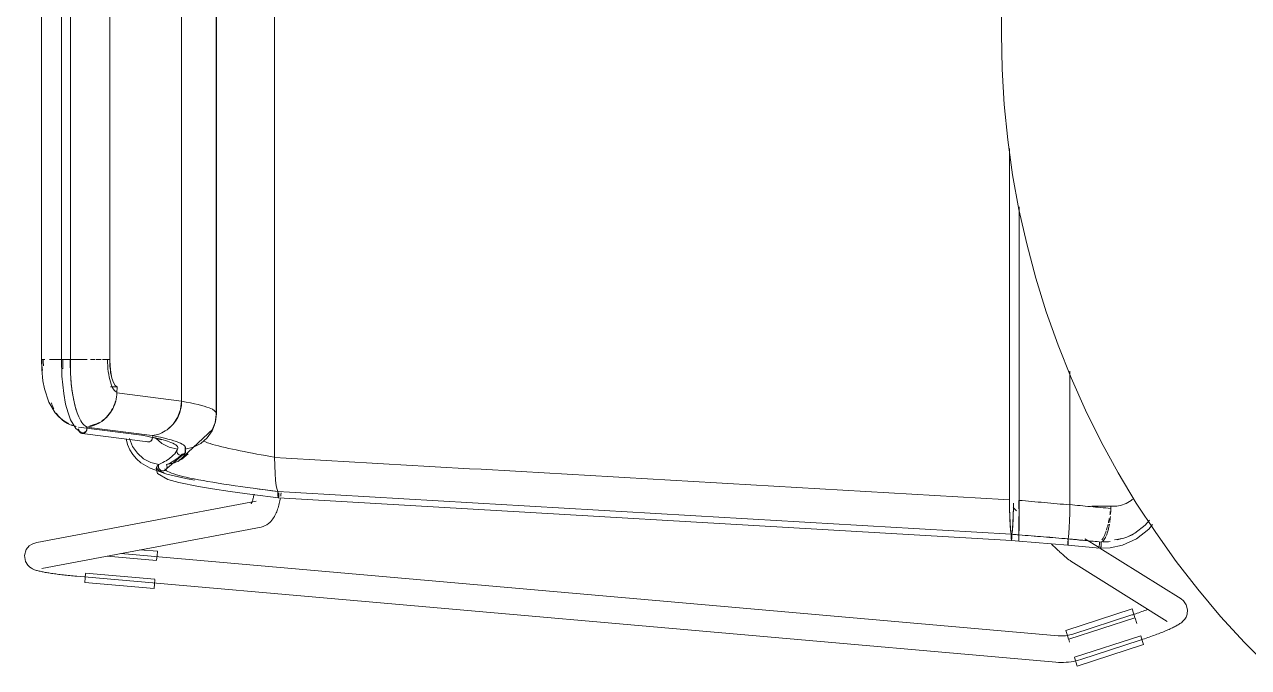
# Model space of a CAD drawing. Header units: millimetres. Extents: x 155927 to 326028, y -36033 to 97293.
# Drawn here: x 166238 to 166792, y 12018 to 12309 of the extents above; entities that cross this region are included whole.
import ezdxf

# ---------------------------------------------------------------- set-up
doc = ezdxf.new("R2010")
doc.units = ezdxf.units.MM
doc.header["$MEASUREMENT"] = 0
doc.layers.add('I-FURN', color=8, linetype='CONTINUOUS', lineweight=9)

msp = doc.modelspace()

# ---------------------------------------------------------------- linework, layer by layer
at = {"layer": 'I-FURN'}
for p, q in [((166351.35, 12496.86), (166351.35, 12113.46)), ((166351.35, 12113.38), (166351.35, 12496.86)), ((166324.85, 12477.55), (166324.85, 12132.77)), ((166324.85, 12132.77), (166324.85, 12477.55)), ((166309.25, 12471.51), (166309.25, 12138.8)), ((166309.25, 12138.8), (166309.25, 12471.51)), ((166245.88, 12452.58), (166245.88, 12157.73)), ((166254.92, 12452.58), (166254.92, 12157.73)), ((166258.88, 12157.73), (166258.88, 12452.58)), ((166276.72, 12452.58), (166276.72, 12157.73)), ((166276.78, 12157.73), (166276.78, 12452.58)), ((166325, 12133.3), (166325, 12438.1)), ((166680.48, 12313.79), (166680.38, 12305.16)), ((166680.38, 12305.16), (166680.7, 12289.16)), ((166680.7, 12289.16), (166681.66, 12273.19)), ((166681.66, 12273.19), (166683.26, 12257.27)), ((166683.26, 12257.27), (166685.49, 12241.43)), ((166684.08, 12253.3), (166684.08, 12094.21)), ((166684.08, 12094.21), (166684.08, 12253.3)), ((166685.49, 12241.43), (166688.36, 12225.69)), ((166688.36, 12225.69), (166691.85, 12210.08)), ((166688.4, 12226.94), (166688.4, 12093.94)), ((166688.4, 12093.94), (166688.4, 12226.94)), ((166691.85, 12210.08), (166695.96, 12194.62)), ((166695.96, 12194.62), (166700.69, 12179.33)), ((166700.69, 12179.33), (166706.03, 12164.25)), ((166706.03, 12164.25), (166711.96, 12149.39)), ((166245.88, 12157.73), (166246.05, 12157.73)), ((166245.96, 12153.21), (166245.88, 12157.73)), ((166247.37, 12157.73), (166245.9, 12157.73)), ((166251.98, 12157.73), (166249.4, 12157.73)), ((166252.13, 12157.73), (166255.16, 12157.73)), ((166255.16, 12157.73), (166252.15, 12157.73)), ((166258.87, 12157.73), (166254.92, 12157.73)), ((166255.06, 12150.17), (166254.92, 12157.73)), ((166254.92, 12157.73), (166254.99, 12157.73)), ((166254.99, 12157.73), (166255.18, 12157.73)), ((166255.18, 12157.73), (166255.49, 12157.73)), ((166255.49, 12157.73), (166255.88, 12157.73)), ((166255.88, 12157.73), (166256.33, 12157.73)), ((166256.33, 12157.73), (166256.82, 12157.73)), ((166256.82, 12157.73), (166257.32, 12157.73)), ((166257.32, 12157.73), (166257.8, 12157.73)), ((166257.8, 12157.73), (166258.21, 12157.73)), ((166258.21, 12157.73), (166258.54, 12157.73)), ((166258.54, 12157.73), (166258.77, 12157.73)), ((166258.77, 12157.73), (166258.87, 12157.73)), ((166258.85, 12157.73), (166262.66, 12157.73)), ((166262.66, 12157.73), (166258.85, 12157.73)), ((166258.88, 12157.73), (166258.96, 12151.32)), ((166266.41, 12157.73), (166262.86, 12157.73)), ((166269.88, 12157.73), (166268.04, 12157.73)), ((166272.87, 12157.73), (166270.4, 12157.73)), ((166275.63, 12157.73), (166273.45, 12157.73)), ((166275.57, 12157.73), (166275.65, 12157.73)), ((166276.89, 12154.69), (166276.78, 12157.73)), ((166277.21, 12151.84), (166276.89, 12154.69)), ((166246.48, 12148), (166245.96, 12153.21)), ((166247.13, 12144.51), (166246.48, 12148)), ((166255.86, 12142.28), (166255.06, 12150.17)), ((166258.96, 12151.32), (166259.44, 12145.33)), ((166277.72, 12149.35), (166277.21, 12151.84)), ((166278.39, 12147.37), (166277.72, 12149.35)), ((166711.36, 12092), (166711.36, 12152.49)), ((166711.36, 12152.49), (166711.36, 12092)), ((166711.96, 12149.39), (166718.48, 12134.78)), ((166249.15, 12138.36), (166247.13, 12144.51)), ((166256.73, 12137.57), (166255.86, 12142.28)), ((166259.44, 12145.33), (166260.27, 12139.9)), ((166277.03, 12145.38), (166280.04, 12145.38)), ((166277.03, 12145.38), (166280.02, 12145.38)), ((166279.18, 12146.02), (166278.39, 12147.37)), ((166280.04, 12145.38), (166279.18, 12146.02)), ((166279.97, 12142.66), (166280.04, 12145.38)), ((166309.25, 12138.8), (166279.97, 12142.66)), ((166252.02, 12133.64), (166249.15, 12138.36)), ((166257.81, 12133.53), (166256.73, 12137.57)), ((166260.27, 12139.9), (166261.08, 12136.4)), ((166308.77, 12135.03), (166309.25, 12138.8)), ((166253.86, 12131.66), (166252.02, 12133.64)), ((166255.93, 12129.99), (166253.86, 12131.66)), ((166259, 12130.36), (166257.81, 12133.53)), ((166261.08, 12136.4), (166261.95, 12133.57)), ((166261.95, 12133.57), (166262.14, 12133.06)), ((166305.37, 12128.37), (166307.45, 12131.49)), ((166307.45, 12131.49), (166308.77, 12135.03)), ((166324.84, 12132.77), (166324.37, 12128.98)), ((166324.37, 12128.97), (166324.85, 12132.77)), ((166324.56, 12129.55), (166325, 12133.3)), ((166718.48, 12134.78), (166725.59, 12120.45)), ((166258.19, 12128.66), (166255.93, 12129.99)), ((166261.3, 12126.53), (166259, 12130.36)), ((166263.69, 12124.64), (166261.3, 12126.53)), ((166292.32, 12123.27), (166262.63, 12127.12)), ((166268.6, 12126.35), (166263.82, 12126.97)), ((166295.87, 12123.25), (166266.17, 12127.1)), ((166302.63, 12125.88), (166305.37, 12128.37)), ((166307.73, 12111.59), (166323.43, 12126.19)), ((166322.83, 12125.09), (166324.56, 12129.55)), ((166324.37, 12128.98), (166323, 12125.41)), ((166323.01, 12125.4), (166324.37, 12128.97)), ((166323.43, 12126.19), (166324.13, 12128.11)), ((166293.96, 12120.42), (166264.19, 12124.28)), ((166284.11, 12121.74), (166284.77, 12119.23)), ((166285.63, 12121.88), (166287.03, 12118.36)), ((166297.83, 12122.02), (166291.54, 12123.4)), ((166293.29, 12120.66), (166293.73, 12120.48)), ((166293.73, 12120.48), (166294.2, 12120.41)), ((166294.2, 12120.41), (166294.67, 12120.48)), ((166294.67, 12120.48), (166295.11, 12120.67)), ((166295.11, 12120.67), (166295.49, 12120.96)), ((166295.49, 12120.96), (166295.79, 12121.34)), ((166295.79, 12121.34), (166295.98, 12121.8)), ((166295.98, 12121.8), (166296.06, 12122.29)), ((166296.06, 12122.29), (166296.03, 12122.78)), ((166297.36, 12122.27), (166300.24, 12119.76)), ((166300.27, 12121.27), (166297.83, 12122.02)), ((166320.83, 12122.27), (166317.96, 12119.76)), ((166317.96, 12119.76), (166320.84, 12122.27)), ((166323, 12125.41), (166320.83, 12122.27)), ((166320.84, 12122.27), (166323.01, 12125.4)), ((166725.59, 12120.45), (166733.26, 12106.41)), ((166284.77, 12119.23), (166285.8, 12116.86)), ((166285.8, 12116.86), (166287.18, 12114.67)), ((166287.03, 12118.36), (166289.2, 12115.28)), ((166287.18, 12114.67), (166288.86, 12112.69)), ((166289.2, 12115.28), (166292.03, 12112.8)), ((166300.24, 12119.76), (166303.63, 12118.01)), ((166301.54, 12107.48), (166310.95, 12115.6)), ((166303.63, 12118.01), (166307.35, 12117.11)), ((166307.06, 12116.44), (166307.24, 12116.87)), ((166307.15, 12116.15), (166307.19, 12116.65)), ((166307.19, 12116.64), (166307.15, 12116.15)), ((166307.23, 12115.66), (166307.15, 12116.15)), ((166307.15, 12116.15), (166307.23, 12115.65)), ((166307.19, 12116.65), (166307.35, 12117.12)), ((166307.35, 12117.11), (166307.19, 12116.64)), ((166307.43, 12115.21), (166307.23, 12115.66)), ((166307.23, 12115.65), (166307.43, 12115.2)), ((166307.75, 12114.82), (166307.43, 12115.21)), ((166307.43, 12115.2), (166307.75, 12114.82)), ((166308.15, 12114.53), (166307.75, 12114.82)), ((166307.75, 12114.82), (166308.15, 12114.53)), ((166308.61, 12114.34), (166308.15, 12114.53)), ((166308.15, 12114.53), (166308.61, 12114.34)), ((166312.24, 12114.93), (166309.4, 12112.54)), ((166309.4, 12112.53), (166312.24, 12114.93)), ((166310.05, 12114.53), (166309.59, 12114.34)), ((166309.59, 12114.34), (166310.05, 12114.53)), ((166310.45, 12114.82), (166310.05, 12114.53)), ((166310.05, 12114.53), (166310.46, 12114.82)), ((166310.77, 12115.21), (166310.45, 12114.82)), ((166310.46, 12114.82), (166310.77, 12115.2)), ((166310.97, 12115.66), (166310.77, 12115.21)), ((166310.77, 12115.2), (166310.97, 12115.65)), ((166310.82, 12115.3), (166310.87, 12118.18)), ((166310.85, 12117.11), (166314.57, 12118.01)), ((166310.85, 12117.12), (166311.01, 12116.65)), ((166311.02, 12116.64), (166310.85, 12117.11)), ((166311.05, 12116.15), (166310.97, 12115.66)), ((166310.97, 12115.65), (166311.05, 12116.15)), ((166311.01, 12116.65), (166311.05, 12116.15)), ((166311.05, 12116.15), (166311.02, 12116.64)), ((166317.96, 12119.76), (166314.57, 12118.01)), ((166314.57, 12118.01), (166317.96, 12119.76)), ((166288.86, 12112.69), (166290.82, 12110.95)), ((166290.82, 12110.95), (166294.94, 12108.45)), ((166292.03, 12112.8), (166295.35, 12111.06)), ((166295.35, 12111.06), (166298.98, 12110.16)), ((166297.76, 12108.33), (166298.06, 12109.25)), ((166298.77, 12109.19), (166298.82, 12109.69)), ((166298.81, 12109.68), (166298.77, 12109.19)), ((166298.85, 12108.69), (166298.77, 12109.19)), ((166298.77, 12109.19), (166298.85, 12108.69)), ((166298.98, 12110.16), (166298.81, 12109.68)), ((166298.82, 12109.69), (166298.98, 12110.16)), ((166306.08, 12110.9), (166302.46, 12110.1)), ((166302.46, 12110.1), (166302.61, 12109.63)), ((166302.47, 12110.1), (166306.08, 12110.89)), ((166302.62, 12109.63), (166302.47, 12110.1)), ((166302.64, 12109.13), (166302.55, 12108.64)), ((166302.56, 12108.64), (166302.65, 12109.13)), ((166302.61, 12109.63), (166302.64, 12109.13)), ((166302.65, 12109.13), (166302.62, 12109.63)), ((166309.4, 12112.54), (166306.08, 12110.9)), ((166306.08, 12110.89), (166309.4, 12112.53)), ((166309.1, 12114.28), (166308.61, 12114.34)), ((166308.61, 12114.34), (166309.1, 12114.27)), ((166309.59, 12114.34), (166309.1, 12114.28)), ((166309.1, 12114.27), (166309.59, 12114.34)), ((166351.35, 12113.46), (166351.4, 12109.69)), ((166351.41, 12109.69), (166351.35, 12113.38)), ((166351.4, 12109.69), (166351.56, 12106.15)), ((166351.56, 12106.15), (166351.41, 12109.63)), ((166294.94, 12108.45), (166302.56, 12105.77)), ((166298.29, 12106.15), (166297.76, 12108.33)), ((166302.93, 12103.38), (166298.29, 12106.15)), ((166299.04, 12108.24), (166298.85, 12108.69)), ((166298.85, 12108.69), (166299.04, 12108.24)), ((166299.35, 12107.85), (166299.04, 12108.24)), ((166299.04, 12108.24), (166299.35, 12107.85)), ((166299.74, 12107.55), (166299.35, 12107.85)), ((166299.35, 12107.85), (166299.74, 12107.55)), ((166300.2, 12107.36), (166299.74, 12107.55)), ((166299.74, 12107.55), (166300.2, 12107.35)), ((166300.68, 12107.28), (166300.2, 12107.36)), ((166300.2, 12107.35), (166300.68, 12107.28)), ((166301.17, 12107.34), (166300.68, 12107.28)), ((166300.68, 12107.28), (166301.17, 12107.34)), ((166301.63, 12107.52), (166301.17, 12107.34)), ((166301.17, 12107.34), (166301.63, 12107.52)), ((166301.81, 12107.63), (166301.59, 12107.5)), ((166302.03, 12107.81), (166301.63, 12107.52)), ((166301.63, 12107.52), (166302.03, 12107.81)), ((166302.35, 12108.19), (166302.03, 12107.81)), ((166302.03, 12107.81), (166302.35, 12108.19)), ((166302.55, 12108.64), (166302.35, 12108.19)), ((166302.35, 12108.19), (166302.56, 12108.64)), ((166302.56, 12105.77), (166311.08, 12103.88)), ((166311.08, 12103.88), (166315.15, 12103.15)), ((166351.56, 12106.15), (166351.8, 12103.05)), ((166351.8, 12103.05), (166351.56, 12106.11)), ((166733.26, 12106.41), (166741.48, 12092.68)), ((166307.92, 12101.97), (166302.93, 12103.38)), ((166316.94, 12100.17), (166307.92, 12101.97)), ((166323.26, 12099.13), (166316.94, 12100.17)), ((166331.28, 12097.95), (166323.26, 12099.13)), ((166341.21, 12096.6), (166331.28, 12097.95)), ((166351.8, 12103.05), (166352.11, 12100.56)), ((166352.11, 12100.56), (166351.8, 12103.02)), ((166352.11, 12100.56), (166352.48, 12098.81)), ((166352.48, 12098.81), (166352.11, 12100.55)), ((166352.88, 12097.91), (166352.48, 12098.81)), ((166352.48, 12098.81), (166352.88, 12097.91)), ((166352.88, 12097.91), (166352.86, 12097.44)), ((166352.86, 12097.44), (166352.88, 12097.91)), ((166342.98, 12093.64), (166243.69, 12074.83)), ((166340.75, 12092.42), (166340.77, 12092.44)), ((166340.77, 12092.44), (166340.81, 12092.52)), ((166340.81, 12092.52), (166340.86, 12092.6)), ((166340.86, 12092.6), (166340.93, 12092.76)), ((166340.93, 12092.76), (166341.02, 12092.95)), ((166341.02, 12092.95), (166341.12, 12093.18)), ((166341.12, 12093.18), (166341.22, 12093.45)), ((166353.06, 12095.04), (166341.21, 12096.6)), ((166341.22, 12093.45), (166341.32, 12093.76)), ((166341.32, 12093.76), (166341.43, 12094.09)), ((166341.43, 12094.09), (166341.54, 12094.46)), ((166341.54, 12094.46), (166341.65, 12094.85)), ((166341.65, 12094.85), (166341.75, 12095.27)), ((166341.75, 12095.27), (166341.86, 12095.72)), ((166341.86, 12095.72), (166341.96, 12096.19)), ((166341.96, 12096.19), (166342.06, 12096.68)), ((166352.86, 12097.44), (166352.85, 12096.94)), ((166352.85, 12096.94), (166352.86, 12097.44)), ((166352.85, 12096.94), (166352.86, 12096.45)), ((166352.86, 12096.44), (166352.85, 12096.94)), ((166352.86, 12096.45), (166352.88, 12095.99)), ((166352.88, 12095.99), (166352.86, 12096.44)), ((166352.88, 12095.99), (166352.92, 12095.61)), ((166352.92, 12095.6), (166352.88, 12095.99)), ((166352.92, 12095.61), (166352.96, 12095.31)), ((166352.96, 12095.3), (166352.92, 12095.6)), ((166352.96, 12095.31), (166353.01, 12095.12)), ((166353.01, 12095.11), (166352.96, 12095.3)), ((166353.01, 12095.12), (166353.06, 12095.04)), ((166353.06, 12095.04), (166353.01, 12095.11)), ((166353.06, 12095.04), (166353.12, 12095.11)), ((166353.12, 12095.1), (166353.06, 12095.04)), ((166353.06, 12095.04), (166684.97, 12075.75)), ((166353.12, 12095.11), (166353.17, 12095.29)), ((166353.17, 12095.29), (166353.12, 12095.1)), ((166353.17, 12095.29), (166353.21, 12095.58)), ((166353.21, 12095.58), (166353.17, 12095.29)), ((166353.21, 12095.58), (166353.25, 12095.96)), ((166353.25, 12095.96), (166353.21, 12095.58)), ((166353.25, 12095.96), (166353.27, 12096.41)), ((166353.27, 12096.41), (166353.25, 12095.96)), ((166353.25, 12091.8), (166353.42, 12092.45)), ((166353.27, 12096.41), (166353.28, 12096.9)), ((166353.28, 12096.9), (166353.27, 12096.41)), ((166353.28, 12096.9), (166353.28, 12097.4)), ((166353.28, 12097.4), (166353.28, 12096.9)), ((166353.42, 12092.45), (166353.57, 12093.1)), ((166353.57, 12093.1), (166353.71, 12093.77)), ((166353.71, 12093.77), (166353.85, 12094.45)), ((166353.85, 12094.45), (166353.97, 12095.15)), ((166354.09, 12095.85), (166354.2, 12096.56)), ((166354.2, 12096.56), (166354.3, 12097.29)), ((166684.08, 12094.21), (166684.11, 12090.42)), ((166685.84, 12090.41), (166685.86, 12092.67)), ((166688.27, 12090.15), (166688.27, 12093.93)), ((166688.27, 12093.93), (166688.27, 12090.15)), ((166688.4, 12093.94), (166688.39, 12090.16)), ((166688.39, 12090.15), (166688.4, 12093.94)), ((166741.48, 12092.68), (166750.25, 12079.3)), ((166351.23, 12086.56), (166351.52, 12087.1)), ((166351.52, 12087.1), (166351.79, 12087.65)), ((166351.79, 12087.65), (166352.04, 12088.21)), ((166352.04, 12088.21), (166352.28, 12088.78)), ((166352.28, 12088.78), (166352.5, 12089.36)), ((166352.5, 12089.36), (166352.71, 12089.95)), ((166352.71, 12089.95), (166352.9, 12090.56)), ((166352.9, 12090.56), (166353.08, 12091.17)), ((166353.08, 12091.17), (166353.25, 12091.8)), ((166684.11, 12090.42), (166684.18, 12086.86)), ((166684.18, 12086.86), (166684.31, 12083.73)), ((166685.64, 12083.74), (166685.76, 12086.86)), ((166685.72, 12090.72), (166687.25, 12089.24)), ((166685.76, 12086.86), (166685.84, 12090.41)), ((166688.39, 12090.15), (166688.39, 12086.59)), ((166688.39, 12086.59), (166688.39, 12090.15)), ((166711.34, 12088.14), (166711.26, 12084.7)), ((166711.26, 12084.7), (166711.34, 12088.14)), ((166711.34, 12088.24), (166711.36, 12092)), ((166711.36, 12091.88), (166711.34, 12088.24)), ((166721.41, 12091.29), (166731.16, 12091.29)), ((166729.92, 12091.35), (166729.92, 12090.3)), ((166245.93, 12063.04), (166345.22, 12081.85)), ((166345.22, 12081.85), (166346.2, 12082.11)), ((166346.2, 12082.11), (166347.1, 12082.47)), ((166347.1, 12082.47), (166347.89, 12082.91)), ((166347.89, 12082.91), (166348.58, 12083.39)), ((166348.58, 12083.39), (166349.17, 12083.9)), ((166349.17, 12083.9), (166349.69, 12084.42)), ((166349.69, 12084.42), (166350.15, 12084.95)), ((166350.15, 12084.95), (166350.55, 12085.49)), ((166350.55, 12085.49), (166350.91, 12086.02)), ((166350.91, 12086.02), (166351.23, 12086.56)), ((166684.31, 12083.73), (166684.47, 12081.23)), ((166684.47, 12081.23), (166684.66, 12079.48)), ((166685.28, 12079.5), (166685.48, 12081.25)), ((166685.48, 12081.25), (166685.64, 12083.74)), ((166688.29, 12083.47), (166688.28, 12086.6)), ((166688.28, 12086.59), (166688.29, 12083.47)), ((166688.3, 12080.97), (166688.29, 12083.47)), ((166688.29, 12083.47), (166688.3, 12080.97)), ((166688.38, 12083.45), (166688.37, 12080.95)), ((166688.37, 12080.95), (166688.38, 12083.45)), ((166688.39, 12086.59), (166688.38, 12083.46)), ((166688.38, 12083.45), (166688.39, 12086.59)), ((166711, 12079.13), (166711.15, 12081.61)), ((166711.15, 12081.56), (166711, 12079.12)), ((166711.15, 12081.61), (166711.26, 12084.7)), ((166711.26, 12084.64), (166711.15, 12081.6)), ((166745.42, 12082.62), (166740.85, 12079.13)), ((166747.42, 12085.01), (166745.42, 12082.62)), ((166748.77, 12082.99), (166747.08, 12080.89)), ((166684.66, 12079.48), (166684.87, 12078.59)), ((166684.87, 12078.59), (166684.86, 12078.12)), ((166684.86, 12078.12), (166684.86, 12077.62)), ((166684.86, 12077.62), (166684.87, 12077.13)), ((166684.87, 12077.13), (166684.88, 12076.68)), ((166684.88, 12076.68), (166684.9, 12076.3)), ((166684.9, 12076.3), (166684.92, 12076.01)), ((166684.92, 12076.01), (166684.95, 12075.82)), ((166684.95, 12075.82), (166684.97, 12075.75)), ((166684.97, 12075.75), (166685, 12075.82)), ((166688.33, 12075.48), (166684.97, 12075.75)), ((166685, 12075.82), (166685.03, 12076.01)), ((166685.03, 12076.01), (166685.05, 12076.3)), ((166685.05, 12076.3), (166685.07, 12076.69)), ((166685.07, 12078.59), (166685.28, 12079.5)), ((166685.08, 12078.13), (166685.07, 12078.59)), ((166685.07, 12076.69), (166685.08, 12077.14)), ((166685.08, 12077.63), (166685.08, 12078.13)), ((166685.08, 12077.14), (166685.08, 12077.63)), ((166688.31, 12079.22), (166688.3, 12080.97)), ((166688.3, 12080.97), (166688.31, 12079.22)), ((166688.32, 12077.85), (166688.33, 12078.32)), ((166688.33, 12078.32), (166688.32, 12077.85)), ((166688.32, 12077.36), (166688.32, 12077.85)), ((166688.32, 12077.85), (166688.32, 12077.35)), ((166688.33, 12076.87), (166688.32, 12077.36)), ((166688.32, 12077.35), (166688.33, 12076.86)), ((166688.33, 12076.42), (166688.33, 12076.87)), ((166688.33, 12076.86), (166688.33, 12076.41)), ((166688.33, 12076.03), (166688.33, 12076.42)), ((166688.33, 12076.41), (166688.33, 12076.03)), ((166688.35, 12079.21), (166688.34, 12078.32)), ((166688.34, 12078.32), (166688.35, 12079.2)), ((166688.34, 12078.32), (166688.34, 12077.85)), ((166688.34, 12077.84), (166688.34, 12078.32)), ((166688.34, 12077.85), (166688.34, 12077.35)), ((166688.34, 12077.35), (166688.34, 12077.84)), ((166688.34, 12077.35), (166688.34, 12076.86)), ((166688.34, 12076.86), (166688.34, 12077.35)), ((166688.34, 12076.86), (166688.34, 12076.41)), ((166688.34, 12076.41), (166688.34, 12076.86)), ((166688.34, 12076.41), (166688.34, 12076.03)), ((166688.34, 12076.02), (166688.34, 12076.41)), ((166688.34, 12076.03), (166688.34, 12075.73)), ((166688.34, 12075.73), (166688.34, 12076.02)), ((166688.37, 12080.68), (166688.35, 12079.21)), ((166688.35, 12079.2), (166688.37, 12080.68)), ((166710.44, 12076.49), (166710.43, 12076.02)), ((166710.43, 12076.02), (166710.44, 12076.49)), ((166710.82, 12077.39), (166710.63, 12076.5)), ((166710.63, 12076.5), (166710.82, 12077.39)), ((166710.63, 12076.03), (166710.63, 12076.5)), ((166710.63, 12076.5), (166710.63, 12076.03)), ((166710.64, 12075.53), (166710.63, 12076.03)), ((166710.63, 12076.03), (166710.64, 12075.54)), ((166710.82, 12077.39), (166711, 12079.13)), ((166711, 12079.11), (166710.82, 12077.39)), ((166724.62, 12072.53), (166718.17, 12076.57)), ((166741.55, 12076.55), (166735.24, 12073.65)), ((166740.85, 12079.13), (166737.16, 12077.22)), ((166747.08, 12080.89), (166741.55, 12076.55)), ((166750.25, 12079.3), (166759.55, 12066.28)), ((166238.93, 12071.69), (166238.1, 12068.94)), ((166238.93, 12071.69), (166240.26, 12073.27)), ((166240.26, 12073.27), (166241.34, 12074.01)), ((166241.34, 12074.01), (166242.14, 12074.39)), ((166242.14, 12074.39), (166242.76, 12074.6)), ((166242.76, 12074.6), (166243.28, 12074.74)), ((166243.28, 12074.74), (166243.69, 12074.83)), ((166298.28, 12070.89), (166290.38, 12071.59)), ((166298.28, 12070.89), (166298.1, 12068.85)), ((166688.33, 12075.55), (166688.33, 12075.48)), ((166688.33, 12075.48), (166688.33, 12075.55)), ((166688.33, 12075.54), (166688.33, 12075.48)), ((166688.33, 12075.48), (166688.33, 12075.54)), ((166688.33, 12075.48), (166710.53, 12073.65)), ((166703.49, 12073.68), (166703.02, 12074.12)), ((166703.96, 12073.25), (166703.49, 12073.68)), ((166704.41, 12072.82), (166703.96, 12073.25)), ((166704.85, 12072.41), (166704.41, 12072.82)), ((166705.29, 12072.01), (166704.85, 12072.41)), ((166705.71, 12071.62), (166705.29, 12072.01)), ((166706.13, 12071.24), (166705.71, 12071.62)), ((166706.53, 12070.87), (166706.13, 12071.24)), ((166706.92, 12070.51), (166706.53, 12070.87)), ((166707.3, 12070.17), (166706.92, 12070.51)), ((166707.66, 12069.84), (166707.3, 12070.17)), ((166710.43, 12075.52), (166710.43, 12075.03)), ((166710.43, 12075.03), (166710.43, 12075.52)), ((166710.43, 12075.03), (166710.45, 12074.58)), ((166710.45, 12074.58), (166710.43, 12075.03)), ((166710.45, 12074.58), (166710.46, 12074.19)), ((166710.46, 12074.2), (166710.45, 12074.58)), ((166710.48, 12073.9), (166710.46, 12074.2)), ((166710.46, 12074.19), (166710.48, 12073.9)), ((166710.48, 12073.9), (166710.51, 12073.71)), ((166710.51, 12073.72), (166710.48, 12073.9)), ((166710.53, 12073.65), (166710.51, 12073.72)), ((166710.51, 12073.71), (166710.53, 12073.65)), ((166710.56, 12073.72), (166710.53, 12073.65)), ((166710.53, 12073.65), (166710.56, 12073.72)), ((166710.53, 12073.65), (166725.02, 12072.23)), ((166710.56, 12073.72), (166710.58, 12073.91)), ((166710.61, 12074.21), (166710.58, 12073.91)), ((166710.58, 12073.91), (166710.61, 12074.2)), ((166710.61, 12074.2), (166710.62, 12074.59)), ((166710.62, 12074.59), (166710.61, 12074.21)), ((166710.63, 12075.05), (166710.62, 12074.59)), ((166710.62, 12074.59), (166710.63, 12075.04)), ((166710.64, 12075.54), (166710.63, 12075.05)), ((166710.63, 12075.04), (166710.64, 12075.53)), ((166729.59, 12072.44), (166724.13, 12072.35)), ((166761.76, 12049.26), (166724.99, 12072.3)), ((166735.24, 12073.65), (166729.59, 12072.44)), ((166238.1, 12068.94), (166238.58, 12066.18)), ((166238.58, 12066.18), (166239.62, 12064.52)), ((166275.55, 12068.62), (166297.91, 12066.66)), ((166706.15, 12032.56), (166281.65, 12069.86)), ((166298.1, 12068.85), (166297.92, 12066.78)), ((166708.01, 12069.52), (166707.66, 12069.84)), ((166708.35, 12069.22), (166708.01, 12069.52)), ((166708.67, 12068.93), (166708.35, 12069.22)), ((166708.98, 12068.66), (166708.67, 12068.93)), ((166709.28, 12068.4), (166708.98, 12068.66)), ((166709.56, 12068.16), (166709.28, 12068.4)), ((166709.82, 12067.93), (166709.56, 12068.16)), ((166710.07, 12067.72), (166709.82, 12067.93)), ((166710.31, 12067.52), (166710.07, 12067.72)), ((166710.55, 12067.33), (166710.31, 12067.52)), ((166710.77, 12067.15), (166710.55, 12067.33)), ((166710.99, 12066.97), (166710.77, 12067.15)), ((166711.22, 12066.8), (166710.99, 12066.97)), ((166711.48, 12066.62), (166711.22, 12066.8)), ((166711.8, 12066.4), (166711.48, 12066.62)), ((166711.8, 12066.4), (166755.38, 12039.1)), ((166759.55, 12066.28), (166769.35, 12053.64)), ((166239.62, 12064.52), (166240.53, 12063.67)), ((166240.53, 12063.67), (166241.24, 12063.19)), ((166241.24, 12063.19), (166241.8, 12062.89)), ((166241.8, 12062.89), (166242.27, 12062.67)), ((166242.27, 12062.67), (166242.7, 12062.5)), ((166242.7, 12062.5), (166243.1, 12062.36)), ((166243.1, 12062.36), (166243.5, 12062.23)), ((166243.5, 12062.23), (166243.89, 12062.12)), ((166243.89, 12062.12), (166244.3, 12062.01)), ((166244.3, 12062.01), (166244.71, 12061.91)), ((166244.71, 12061.91), (166245.14, 12061.81)), ((166245.14, 12061.81), (166245.58, 12061.71)), ((166245.58, 12061.71), (166246.04, 12061.61)), ((166246.04, 12061.61), (166246.52, 12061.52)), ((166246.52, 12061.52), (166247.01, 12061.42)), ((166247.01, 12061.42), (166247.53, 12061.33)), ((166247.53, 12061.33), (166248.06, 12061.23)), ((166248.06, 12061.23), (166248.61, 12061.14)), ((166248.61, 12061.14), (166249.18, 12061.05)), ((166249.18, 12061.05), (166249.77, 12060.96)), ((166249.77, 12060.96), (166250.37, 12060.87)), ((166250.37, 12060.87), (166250.99, 12060.78)), ((166250.99, 12060.78), (166251.62, 12060.69)), ((166251.62, 12060.69), (166252.27, 12060.6)), ((166252.27, 12060.6), (166252.94, 12060.51)), ((166252.94, 12060.51), (166253.61, 12060.42)), ((166253.61, 12060.42), (166254.3, 12060.34)), ((166254.3, 12060.34), (166255, 12060.25)), ((166255, 12060.25), (166255.71, 12060.17)), ((166255.71, 12060.17), (166256.43, 12060.09)), ((166256.43, 12060.09), (166257.15, 12060.01)), ((166257.15, 12060.01), (166257.88, 12059.93)), ((166257.88, 12059.93), (166258.62, 12059.85)), ((166258.62, 12059.85), (166259.37, 12059.78)), ((166259.37, 12059.78), (166260.12, 12059.71)), ((166260.12, 12059.71), (166260.87, 12059.64)), ((166260.87, 12059.64), (166261.62, 12059.57)), ((166261.62, 12059.57), (166261.78, 12059.56)), ((166261.78, 12059.56), (166705.1, 12020.61)), ((166265.56, 12058.78), (166265.74, 12060.85)), ((166297.17, 12058.21), (166265.75, 12060.97)), ((166265.38, 12056.74), (166265.56, 12058.78)), ((166296.79, 12053.98), (166265.38, 12056.74)), ((166296.97, 12056.03), (166296.79, 12053.98)), ((166297.15, 12058.09), (166296.97, 12056.03)), ((166769.35, 12053.64), (166779.66, 12041.4)), ((166762.88, 12048.37), (166761.76, 12049.26)), ((166762.88, 12048.37), (166764.1, 12046.64)), ((166739.57, 12044.74), (166709.57, 12035.05)), ((166739.57, 12044.74), (166740.2, 12042.78)), ((166740.2, 12042.78), (166740.84, 12040.81)), ((166741.23, 12042.58), (166740.54, 12042.35)), ((166741.92, 12042.82), (166741.23, 12042.58)), ((166742.6, 12043.05), (166741.92, 12042.82)), ((166743.27, 12043.28), (166742.6, 12043.05)), ((166743.94, 12043.52), (166743.27, 12043.28)), ((166744.59, 12043.76), (166743.94, 12043.52)), ((166745.24, 12043.99), (166744.59, 12043.76)), ((166745.88, 12044.23), (166745.24, 12043.99)), ((166746.5, 12044.46), (166745.88, 12044.23)), ((166764.52, 12042.44), (166763.99, 12041.06)), ((166764.1, 12046.64), (166764.69, 12044.41)), ((166764.69, 12044.41), (166764.52, 12042.44)), ((166710.87, 12031.01), (166740.88, 12040.69)), ((166739.52, 12042.02), (166712.71, 12033.31)), ((166739.85, 12042.13), (166739.52, 12042.02)), ((166740.54, 12042.35), (166739.85, 12042.13)), ((166741.71, 12038.12), (166740.91, 12040.6)), ((166759.21, 12036.9), (166758.77, 12036.67)), ((166759.64, 12037.13), (166759.21, 12036.9)), ((166760.05, 12037.36), (166759.64, 12037.13)), ((166760.45, 12037.59), (166760.05, 12037.36)), ((166760.84, 12037.84), (166760.45, 12037.59)), ((166761.22, 12038.09), (166760.84, 12037.84)), ((166761.61, 12038.37), (166761.22, 12038.09)), ((166762.02, 12038.68), (166761.61, 12038.37)), ((166762.44, 12039.05), (166762.02, 12038.68)), ((166762.91, 12039.52), (166762.44, 12039.05)), ((166763.43, 12040.14), (166762.91, 12039.52)), ((166763.99, 12041.06), (166763.43, 12040.14)), ((166779.66, 12041.4), (166790.45, 12029.59)), ((166706.18, 12032.56), (166706.15, 12032.56)), ((166706.84, 12032.51), (166706.18, 12032.56)), ((166707.5, 12032.5), (166706.84, 12032.51)), ((166708.16, 12032.51), (166707.5, 12032.5)), ((166708.82, 12032.54), (166708.16, 12032.51)), ((166709.48, 12032.6), (166708.82, 12032.54)), ((166710.14, 12032.69), (166709.48, 12032.6)), ((166710.2, 12033.1), (166709.57, 12035.05)), ((166710.79, 12032.81), (166710.14, 12032.69)), ((166710.83, 12031.12), (166710.2, 12033.1)), ((166711.44, 12032.95), (166710.79, 12032.81)), ((166712.08, 12033.11), (166711.44, 12032.95)), ((166712.71, 12033.31), (166712.08, 12033.11)), ((166743.48, 12032.62), (166713.48, 12022.94)), ((166743.52, 12032.51), (166744.16, 12030.53)), ((166745.9, 12031.49), (166745.16, 12031.25)), ((166746.63, 12031.75), (166745.9, 12031.49)), ((166747.35, 12032), (166746.63, 12031.75)), ((166748.06, 12032.25), (166747.35, 12032)), ((166748.77, 12032.51), (166748.06, 12032.25)), ((166749.47, 12032.76), (166748.77, 12032.51)), ((166750.16, 12033.01), (166749.47, 12032.76)), ((166750.84, 12033.27), (166750.16, 12033.01)), ((166751.5, 12033.52), (166750.84, 12033.27)), ((166752.15, 12033.78), (166751.5, 12033.52)), ((166752.79, 12034.03), (166752.15, 12033.78)), ((166753.42, 12034.28), (166752.79, 12034.03)), ((166754.03, 12034.53), (166753.42, 12034.28)), ((166754.63, 12034.78), (166754.03, 12034.53)), ((166755.2, 12035.02), (166754.63, 12034.78)), ((166755.77, 12035.26), (166755.2, 12035.02)), ((166756.31, 12035.5), (166755.77, 12035.26)), ((166756.84, 12035.74), (166756.31, 12035.5)), ((166757.35, 12035.98), (166756.84, 12035.74)), ((166757.84, 12036.21), (166757.35, 12035.98)), ((166758.31, 12036.44), (166757.84, 12036.21)), ((166758.77, 12036.67), (166758.31, 12036.44)), ((166711.28, 12029.74), (166710.9, 12030.91)), ((166744.79, 12028.58), (166714.78, 12018.89)), ((166716.42, 12021.89), (166743.23, 12030.61)), ((166743.69, 12030.75), (166743.23, 12030.61)), ((166744.43, 12031), (166743.69, 12030.75)), ((166744.16, 12030.53), (166744.79, 12028.58)), ((166745.16, 12031.25), (166744.43, 12031)), ((166790.45, 12029.59), (166801.7, 12018.22)), ((166705.1, 12020.61), (166706.24, 12020.53)), ((166706.24, 12020.53), (166707.38, 12020.5)), ((166707.38, 12020.5), (166708.52, 12020.51)), ((166708.52, 12020.51), (166709.66, 12020.57)), ((166709.66, 12020.57), (166710.8, 12020.68)), ((166710.8, 12020.68), (166711.93, 12020.83)), ((166711.93, 12020.83), (166713.06, 12021.02)), ((166713.06, 12021.02), (166714.17, 12021.26)), ((166714.15, 12020.85), (166713.51, 12022.82)), ((166714.78, 12018.89), (166714.15, 12020.85)), ((166714.17, 12021.26), (166715.28, 12021.55)), ((166715.28, 12021.55), (166716.37, 12021.88)), ((166716.37, 12021.88), (166716.42, 12021.89))]:
    msp.add_line(p, q, dxfattribs=at)
for centre, major_axis, ratio, start_param, end_param in [((166250.16, 12157.73), (0, -12.4), 0.287441, 4.712389, 4.950404), ((166261.63, 12157.73), (15.75, 0), 0.000004, 5.8107, 5.99294), ((166294.18, 12138.93), (0, -15.78), 0.955139, 0.595876, 1.562553), ((166294.18, 12138.93), (0, -15.78), 0.955139, 0.354206, 0.595753), ((166294.19, 12122.37), (0, -1.96), 0.955139, 5.775592, 8.064923), ((166294.18, 12138.93), (0, -15.78), 0.955139, 0.112537, 0.354036)]:
    msp.add_ellipse(centre, major_axis=major_axis, ratio=ratio, start_param=start_param, end_param=end_param, dxfattribs=at)
for points in [[(166246.19, 12152.76), (166246.04, 12154.34), (166245.96, 12156.02), (166245.97, 12157.73)], [(166255.47, 12153.47), (166255.43, 12154.88), (166255.42, 12156.3), (166255.45, 12157.73)], [(166266.18, 12127.3), (166265.45, 12127.65), (166264.05, 12128.96), (166262.15, 12132.66), (166260.62, 12137.73), (166259.51, 12143.88), (166258.88, 12150.73), (166258.81, 12155.39), (166258.85, 12157.73)], [(166279.96, 12142.91), (166278.84, 12143.17), (166276.68, 12146.55), (166275.71, 12153.94), (166275.65, 12157.73)], [(166276.73, 12156.89), (166276.79, 12154.11), (166277.06, 12150.97), (166277.67, 12149.35)], [(166266.17, 12127.1), (166267.41, 12127.25), (166269.79, 12127.83), (166273.13, 12129.59), (166275.97, 12132.12), (166278.16, 12135.27), (166279.57, 12138.87), (166279.93, 12141.37), (166279.97, 12142.66)], [(166250.32, 12138.13), (166250.58, 12137.17), (166250.93, 12136.24), (166251.36, 12135.35)], [(166279.42, 12139.13), (166279.18, 12138.22), (166278.85, 12137.36), (166278.46, 12136.5)], [(166278.03, 12135.57), (166276.83, 12133.32), (166275.2, 12131.08), (166273.05, 12129.93)], [(166324.84, 12132.77), (166324.94, 12132.94), (166325, 12133.12), (166325, 12133.3)], [(166261.22, 12127.58), (166260.56, 12127.74), (166259.91, 12127.94), (166259.28, 12128.18)], [(166266.32, 12126.83), (166266.34, 12126.75), (166266.36, 12126.59), (166266.36, 12126.42), (166266.35, 12126.34)], [(166271.68, 12129.08), (166270.42, 12128.39), (166269.06, 12127.98), (166267.67, 12127.65)], [(166295.87, 12123.25), (166301.37, 12122.23), (166309.43, 12120.19), (166311.4, 12118.14), (166310.85, 12117.12)], [(166517.59, 12103.79), (166462.13, 12106.99), (166406.71, 12110.18), (166351.35, 12113.38)], [(166684.08, 12094.21), (166628.55, 12097.4), (166573.02, 12100.6), (166517.59, 12103.79)], [(166343.71, 12099.08), (166346.74, 12098.7), (166349.8, 12098.31), (166352.86, 12097.92)], [(166684.87, 12078.59), (166629.47, 12081.81), (166518.71, 12088.25), (166408.11, 12094.69), (166352.88, 12097.91)], [(166699.89, 12092.91), (166696.06, 12093.25), (166692.23, 12093.6), (166688.4, 12093.94)], [(166711.36, 12091.88), (166707.54, 12092.22), (166703.72, 12092.57), (166699.89, 12092.91)], [(166711.36, 12092), (166714.5, 12091.69), (166720.75, 12091.1), (166726.89, 12090.56), (166729.92, 12090.3)], [(166729.5, 12087.46), (166729.57, 12087.93), (166729.62, 12088.41), (166729.67, 12088.89)], [(166729.92, 12090.3), (166729.91, 12089.35), (166729.87, 12088.42), (166729.82, 12087.51)], [(166731.43, 12091.3), (166730.93, 12091.28), (166730.42, 12091.3), (166729.91, 12091.35)], [(166728, 12080.52), (166728.25, 12081.32), (166728.48, 12082.2), (166728.7, 12083.11)], [(166729.31, 12083.09), (166729.17, 12082.25), (166729.01, 12081.45), (166728.82, 12080.71)], [(166728.85, 12083.77), (166728.99, 12084.42), (166729.13, 12085.08), (166729.25, 12085.76)], [(166729.75, 12086.58), (166729.67, 12085.68), (166729.57, 12084.8), (166729.45, 12083.95)], [(166684.87, 12078.59), (166685.45, 12078.54), (166686.61, 12078.45), (166687.76, 12078.36), (166688.34, 12078.32)], [(166685.07, 12078.59), (166685.09, 12078), (166685.09, 12076.49), (166685.01, 12075.75), (166684.97, 12075.75)], [(166685.07, 12078.59), (166685.62, 12078.55), (166686.7, 12078.46), (166687.78, 12078.37), (166688.33, 12078.32)], [(166710.63, 12076.5), (166706.92, 12076.81), (166699.49, 12077.41), (166692.06, 12078.01), (166688.34, 12078.32)], [(166695.88, 12077.7), (166695.47, 12077.73), (166695.06, 12077.76), (166694.65, 12077.8)], [(166710.44, 12076.49), (166706.79, 12076.79), (166703.14, 12077.09), (166699.49, 12077.4)], [(166710.44, 12076.49), (166712.81, 12076.25), (166715.18, 12076.02), (166717.52, 12075.78)], [(166710.63, 12076.5), (166713.15, 12076.26), (166718.19, 12075.78), (166723.14, 12075.3), (166725.58, 12075.06)], [(166727.75, 12077.61), (166727.42, 12076.92), (166726.72, 12075.77), (166725.97, 12075.21), (166725.58, 12075.06)], [(166725.94, 12076.07), (166726.26, 12076.48), (166726.58, 12077), (166726.89, 12077.64)], [(166727.01, 12077.89), (166727.3, 12078.53), (166727.58, 12079.27), (166727.84, 12080.09)], [(166732.83, 12076.03), (166733.55, 12076.23), (166734.27, 12076.47), (166734.98, 12076.73)], [(166724.28, 12072.41), (166724.32, 12072.45), (166724.42, 12072.57), (166724.55, 12072.87), (166724.67, 12073.26), (166724.76, 12073.71), (166724.83, 12074.2), (166724.86, 12074.7), (166724.86, 12075.02), (166724.85, 12075.17)], [(166726.41, 12075.1), (166727.06, 12075.11), (166727.71, 12075.15), (166728.36, 12075.21)], [(166729.58, 12075.24), (166728.76, 12075.15), (166727.94, 12075.14), (166727.11, 12075.15)]]:
    msp.add_open_spline(points, degree=3, dxfattribs=at)
for points, knots in [([(166325, 12133.3), (166325, 12134.13), (166322.61, 12135.96), (166314.97, 12137.8), (166309.25, 12138.8)], [0.0892846, 0.0892846, 0.0892846, 0.0892846, 0.5, 1, 1, 1, 1]), ([(166252.5, 12133.38), (166252.77, 12132.98), (166253.81, 12131.61), (166255.98, 12129.6), (166258.83, 12128), (166260.77, 12127.53), (166261.53, 12127.36)], [0.434972, 0.434972, 0.434972, 0.434972, 0.5, 0.6666667, 0.8333333, 0.9407177, 0.9407177, 0.9407177, 0.9407177]), ([(166262.59, 12126.24), (166262.58, 12126.1), (166262.6, 12125.88), (166262.67, 12125.59), (166262.76, 12125.32), (166262.95, 12125), (166263.24, 12124.68), (166263.59, 12124.45), (166263.94, 12124.31), (166264.25, 12124.27), (166264.53, 12124.26), (166264.79, 12124.3), (166265.04, 12124.37), (166265.3, 12124.48), (166265.61, 12124.67), (166265.93, 12125), (166266.17, 12125.4), (166266.28, 12125.75), (166266.36, 12126.12), (166266.35, 12126.57), (166266.25, 12126.92), (166266.17, 12127.1)], [0.1111111, 0.1111111, 0.1111111, 0.1111111, 0.1666667, 0.1944444, 0.2222222, 0.2777778, 0.3333333, 0.3888889, 0.4444444, 0.4791667, 0.5138889, 0.5486111, 0.5833333, 0.6180556, 0.6527778, 0.7222222, 0.7916667, 0.8263889, 0.8611111, 0.9305556, 1, 1, 1, 1]), ([(166266.26, 12125.85), (166266.22, 12125.73), (166266.12, 12125.5), (166265.84, 12125.08), (166265.3, 12124.63), (166264.43, 12124.38), (166263.64, 12124.61), (166263.13, 12125), (166262.84, 12125.38), (166262.65, 12125.84), (166262.61, 12126.17), (166262.6, 12126.34)], [-0.8125, -0.8125, -0.8125, -0.8125, -0.765625, -0.71875, -0.625, -0.5, -0.375, -0.3125, -0.25, -0.1875, -0.125, -0.125, -0.125, -0.125]), ([(166295.96, 12122.56), (166299.68, 12121.77), (166306.16, 12119.95), (166307.89, 12118.14), (166307.35, 12117.12)], [0.1122148, 0.1122148, 0.1122148, 0.1122148, 0.5, 1, 1, 1, 1]), ([(166351.35, 12113.46), (166345.96, 12114.43), (166335.18, 12116.38), (166324.47, 12118.81), (166320.22, 12120.27), (166319.07, 12120.76)], [0, 0, 0, 0, 0.25, 0.5, 0.625, 0.625, 0.625, 0.625]), ([(166307.06, 12116.44), (166306.6, 12115.5), (166304.81, 12113.41), (166301.38, 12111.32), (166298.98, 12110.16)], [0.0974621, 0.0974621, 0.0974621, 0.0974621, 0.5, 1, 1, 1, 1]), ([(166309.59, 12114.99), (166309.2, 12114.53), (166307.53, 12112.9), (166304.87, 12111.27), (166302.46, 12110.1)], [0.303693, 0.303693, 0.303693, 0.303693, 0.5, 1, 1, 1, 1]), ([(166298.98, 12110.16), (166297.42, 12109.13), (166297.65, 12107.85), (166300.68, 12106.57), (166301.4, 12106.31)], [0, 0, 0, 0, 0.25, 0.3133981, 0.3133981, 0.3133981, 0.3133981]), ([(166301.58, 12108.27), (166301.78, 12107.87), (166303.38, 12106.45), (166311.68, 12104.01), (166330.11, 12100.96), (166345.33, 12098.92), (166352.88, 12097.91)], [0.1500588, 0.1500588, 0.1500588, 0.1500588, 0.25, 0.5, 0.75, 1, 1, 1, 1]), ([(166684.87, 12078.59), (166684.73, 12078.86), (166684.52, 12080.25), (166684.3, 12083.61), (166684.18, 12086.78), (166684.1, 12090.38), (166684.08, 12092.93), (166684.08, 12094.21)], [-1, -1, -1, -1, -0.666667, -0.5, -0.333333, -0.166667, 0, 0, 0, 0]), ([(166685.86, 12092.67), (166685.85, 12090.64), (166685.79, 12087.42), (166685.65, 12083.63), (166685.43, 12080.28), (166685.22, 12078.88), (166685.07, 12078.59)], [-0.9335619, -0.9335619, -0.9335619, -0.9335619, -0.6666667, -0.5, -0.3333333, 0, 0, 0, 0]), ([(166739.81, 12094.46), (166738.9, 12093.69), (166735.9, 12091.76), (166732.3, 12091.13), (166729.92, 12091.35)], [0.5, 0.5, 0.5, 0.5, 0.6666667, 1, 1, 1, 1]), ([(166684.97, 12075.75), (166684.95, 12075.75), (166684.93, 12075.89), (166684.9, 12076.28), (166684.88, 12076.66), (166684.87, 12077.12), (166684.86, 12077.62), (166684.86, 12078.12), (166684.87, 12078.44), (166684.87, 12078.59)], [-0.498493, -0.498493, -0.498493, -0.498493, -0.375, -0.3125, -0.25, -0.1875, -0.125, -0.0625, 0, 0, 0, 0]), ([(166728.8, 12080.67), (166728.75, 12080.46), (166728.49, 12079.5), (166728.19, 12078.68), (166727.95, 12078.08)], [0.4629467, 0.4629467, 0.4629467, 0.4629467, 0.5, 0.6317809, 0.6317809, 0.6317809, 0.6317809]), ([(166740.82, 12079.13), (166740, 12078.62), (166737.12, 12076.95), (166733.94, 12076.34), (166731.65, 12076.05)], [-0.4024189, -0.4024189, -0.4024189, -0.4024189, -0.3333333, -0.1655687, -0.1655687, -0.1655687, -0.1655687]), ([(166725.58, 12075.06), (166725.6, 12074.92), (166725.63, 12074.64), (166725.65, 12074.21), (166725.64, 12073.84), (166725.61, 12073.55), (166725.58, 12073.28), (166725.53, 12073.03), (166725.47, 12072.8), (166725.4, 12072.61), (166725.31, 12072.41), (166725.22, 12072.31), (166725.17, 12072.28)], [0, 0, 0, 0, 0.0555556, 0.1111111, 0.1666667, 0.1944444, 0.2222222, 0.2777778, 0.3055556, 0.3333333, 0.3888889, 0.4444444, 0.4444444, 0.4444444, 0.4444444])]:
    msp.add_open_spline(points, degree=3, knots=knots, dxfattribs=at)

doc.saveas('drawing.dxf')
